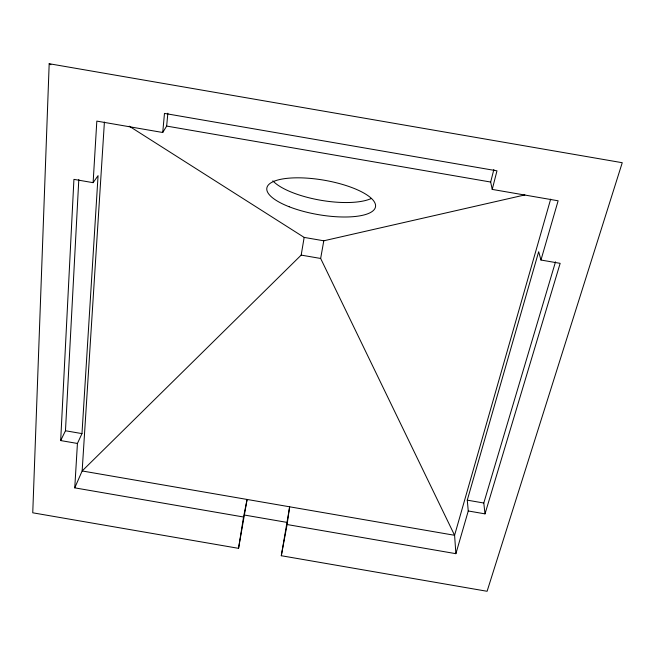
<?xml version="1.0" encoding="UTF-8"?>
<svg xmlns="http://www.w3.org/2000/svg" width="655" height="655" viewBox="0 0 655 655"><rect width="100%" height="100%" fill="white"/><g stroke="black" fill="none" stroke-linecap="round" stroke-linejoin="round"><path stroke-width="0.98" d="M281.298 555.727L287.103 524.532L289.649 506.806L281.298 555.727L487.091 591.277L622.25 162.71L49.182 63.723L32.75 512.8L238.543 548.341L247.091 499.454L243.545 517.008L238.543 548.341M77.429 443.46L60.678 440.569L73.925 179.364L93.116 182.671L98.07 175.63L81.981 433.61L77.429 443.46L74.76 487.852L243.545 517.008M60.678 440.569L65.467 430.753L78.805 179.519M93.116 182.671L96.825 121.109L162.727 132.498L166.657 126.079L167.86 113.192M104.407 122.067L82.153 470.961L74.76 487.852M162.727 132.498L164.479 113.405L496.973 170.832L492.224 189.41L558.125 200.79L540.965 260.027L560.156 263.343L485.011 513.864L468.259 510.974L467.277 500.158L538.664 251.733L540.965 260.027M287.103 524.532L455.888 553.68L454.586 535.291L82.153 470.961L301.185 255.106L304.157 237.405L129.248 126.186M550.658 199.153L454.586 535.291L320.655 258.463L323.791 240.794L524.876 194.928M492.224 189.41L490.669 182.041L493.854 169.506M455.888 553.68L468.259 510.974M485.011 513.864L483.791 503.015L555.505 261.853M166.657 126.079L490.669 182.041M304.157 237.405L323.791 240.794M301.185 255.106L320.655 258.463M65.467 430.753L81.981 433.61M467.277 500.158L483.791 503.015M244.585 515.067L286.767 522.354M49.182 63.723L50.926 64.747M371.459 198.416A54.946 18.176 9.8 0 1 319.812 200.094A54.946 18.176 9.8 0 1 272.84 180.845M289.142 206.743A55.135 17.456 9.8 0 0 375.282 207.668A55.135 17.456 9.8 0 0 299.106 177.824A55.135 17.456 9.8 0 0 289.142 206.743"/></g></svg>
